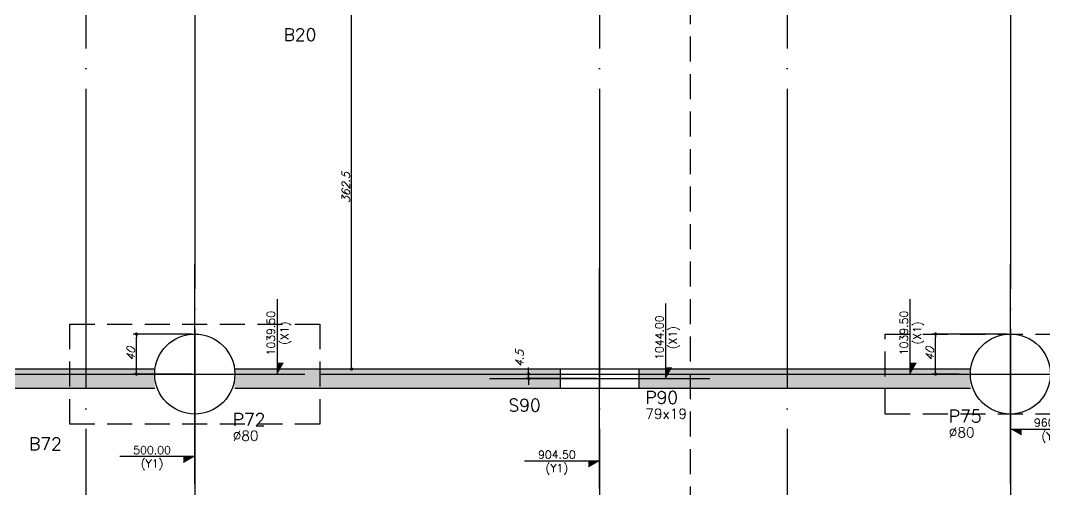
# Model space of a CAD drawing. Header units: millimetres. Extents: x -4281 to 5364, y -2128 to 2372.
# Drawn here: x -384 to 640, y -600 to -131 of the extents above; entities that cross this region are included whole.
import ezdxf
from ezdxf.enums import TextEntityAlignment as Align

# ---------------------------------------------------------------- set-up
doc = ezdxf.new("R2010")
doc.units = ezdxf.units.MM
doc.header["$LTSCALE"] = 50
doc.linetypes.add('DASHED', pattern=[0.75, 0.5, -0.25])
doc.linetypes.add('EIXO', pattern=[6.8, 6, -0.4, 0, -0.4])
for name, color, linetype in [('F-ATRIBUTO', 6, 'Continuous'), ('F-BLOCOS-NOME', 3, 'Continuous'), ('F-COTAS', 106, 'Continuous'), ('F-COTAS-ACUMU-1', 94, 'Continuous'), ('F-COTAS-ACUMU-2', 11, 'Continuous'), ('F-EIXO', 12, 'EIXO'), ('F-EIXOS-DET', 1, 'Continuous'), ('F-EST-COTA', 1, 'Continuous'), ('F-ESTACAS-BARRETE', 2, 'Continuous'), ('F-PILARES-DIM', 172, 'Continuous'), ('F-PILARES-N', 170, 'Continuous'), ('F-PILARES-NOME', 170, 'Continuous'), ('F-SOLIDO-EST', 252, 'Continuous'), ('F-TEXTO', 6, 'Continuous'), ('F-VIGAS', 3, 'Continuous')]:
    doc.layers.add(name, color=color, linetype=linetype)
doc.styles.add('COTA', font='SIMPLEX.SHX')
doc.styles.add('CP-TEXT-INCL', font='romans.shx', dxfattribs={"oblique": 20})
doc.styles.add('MCP', font='romans.shx')
doc.styles.add('ROMANS', font='romans.shx')
doc.dimstyles.new('CP-COTAS-50', dxfattribs={"dimscale": 0.64, "dimtxt": 12.5, "dimasz": 5, "dimexe": 5, "dimexo": 5, "dimgap": 2.5, "dimtad": 1, "dimdec": 1, "dimdsep": 46, "dimtxsty": 'CP-TEXT-INCL', "dimblk1": 'DOT', "dimblk2": 'DOT', "dimsah": 1, "dimcen": 9, "dimclrd": 256, "dimclre": 256, "dimclrt": 256, "dimadec": 0, "dimazin": 0, "dimtfac": 1, "dimtdec": 1, "dimtmove": 2, "dimatfit": 3, "dimldrblk": 'DOT', "dimfxl": 0, "dimtolj": 1, "dimarcsym": 0})

# ---------------------------------------------------------------- blocks, each defined once
blk = doc.blocks.new('*U4')
at = {"layer": 'F-EIXO'}
blk.add_line((0, 0), (7285, 0), dxfattribs=at)
at = {"layer": 'F-TEXTO', "style": 'ROMANS'}
blk.add_attdef('EIXO', text='', height=17.5, dxfattribs=at).set_placement((-28.2072, 0), align=Align.MIDDLE_CENTER)
blk = doc.blocks.new('*U13')
at = {"layer": 'F-EIXO'}
blk.add_line((0, 0), (0, -2825), dxfattribs=at)
at = {"layer": 'F-TEXTO', "style": 'ROMANS'}
blk.add_attdef('EIXO', text='', height=17.5, rotation=360, dxfattribs=at).set_placement((0, 28.2072), align=Align.MIDDLE_CENTER)
blk = doc.blocks.new('*U10')
at = {"layer": 'F-EIXO'}
blk.add_line((0, 0), (0, -2925), dxfattribs=at)
at = {"layer": 'F-TEXTO', "style": 'ROMANS'}
blk.add_attdef('EIXO', text='', height=17.5, rotation=360, dxfattribs=at).set_placement((0, 28.2072), align=Align.MIDDLE_CENTER)
blk = doc.blocks.new('*U15')
at = {"layer": 'F-EIXO', "linetype": 'DASHED'}
blk.add_line((0, 0), (0, -3397.3), dxfattribs=at)
at = {"layer": 'F-TEXTO', "color": 2, "style": 'MCP'}
for tag, p in [('EIXO_S1', (-74.8, -97.6)), ('EIXO_S2', (167, -97.6))]:
    blk.add_attdef(tag, p, '', height=10, rotation=360, dxfattribs=at)
blk = doc.blocks.new('*U46')
at = {"color": 0}
for p, q in [((11.65, -20.79), (11.65, -19.29)), ((10, -22.44), (8.5, -22.44))]:
    blk.add_line(p, q, dxfattribs=at)
for points in [[(11.65, -20.79), (11.65, -20.563), (11.78, -20.563), (11.65, -20.563)], [(10, -22.44), (9.773, -22.44), (9.773, -22.57), (9.773, -22.44)]]:
    blk.add_solid(points, dxfattribs=at)
at = {"layer": 'F-EIXOS-DET'}
for p, q in [((10, -22.99), (10, -18.59)), ((7.8, -20.79), (12.2, -20.79))]:
    blk.add_line(p, q, dxfattribs=at)
at = {"layer": 'F-ATRIBUTO', "style": 'CP-TEXT-INCL', "oblique": 20, "flags": 1}
blk.add_attdef('VALORCE', (10.664, -20.961), '', height=0.05, dxfattribs=at)
at = {"layer": 'F-EST-COTA', "color": 2, "style": 'COTA'}
blk.add_attdef('COTAX_CE-2', text='', height=0.16, rotation=90, dxfattribs=at).set_placement((11.65, -19.973), align=Align.BOTTOM_CENTER)
blk.add_attdef('NOME_EIXO_X', text='', height=0.16, rotation=90, dxfattribs=at).set_placement((11.71, -19.973), align=Align.TOP_CENTER)
at = {"layer": 'F-EST-COTA', "color": 2, "style": 'COTA', "flags": 1}
for tag, p in [('COTA_X', (10.168, -20.237)), ('COTA_Y', (10.181, -20.536))]:
    blk.add_attdef(tag, p, '', height=0.2, dxfattribs=at)
at = {"layer": 'F-EST-COTA', "color": 2, "style": 'COTA'}
blk.add_attdef('COTAY_CE-2', text='', height=0.16, dxfattribs=at).set_placement((9.146, -22.44), align=Align.BOTTOM_CENTER)
blk.add_attdef('NOME_EIXO_Y', text='', height=0.16, dxfattribs=at).set_placement((9.146, -22.5), align=Align.TOP_CENTER)
blk = doc.blocks.new('*U52')
at = {"color": 0}
for p, q in [((19.413, -20.88), (19.413, -19.38)), ((18.09, -22.53), (16.59, -22.53))]:
    blk.add_line(p, q, dxfattribs=at)
for points in [[(19.413, -20.88), (19.413, -20.653), (19.543, -20.653), (19.413, -20.653)], [(18.09, -22.53), (17.863, -22.53), (17.863, -22.66), (17.863, -22.53)]]:
    blk.add_solid(points, dxfattribs=at)
at = {"layer": 'F-EIXOS-DET'}
for p, q in [((18.09, -23.08), (18.09, -18.68)), ((15.89, -20.88), (20.29, -20.88))]:
    blk.add_line(p, q, dxfattribs=at)
at = {"layer": 'F-ATRIBUTO', "style": 'CP-TEXT-INCL', "oblique": 20, "flags": 1}
blk.add_attdef('VALORCE', (18.754, -21.051), '', height=0.05, dxfattribs=at)
at = {"layer": 'F-EST-COTA', "color": 2, "style": 'COTA'}
blk.add_attdef('COTAX_CE-2', text='', height=0.16, rotation=90, dxfattribs=at).set_placement((19.413, -20.063), align=Align.BOTTOM_CENTER)
blk.add_attdef('NOME_EIXO_X', text='', height=0.16, rotation=90, dxfattribs=at).set_placement((19.473, -20.063), align=Align.TOP_CENTER)
at = {"layer": 'F-EST-COTA', "color": 2, "style": 'COTA', "flags": 1}
for tag, p in [('COTA_X', (18.258, -20.327)), ('COTA_Y', (18.271, -20.626))]:
    blk.add_attdef(tag, p, '', height=0.2, dxfattribs=at)
at = {"layer": 'F-EST-COTA', "color": 2, "style": 'COTA'}
blk.add_attdef('COTAY_CE-2', text='', height=0.16, dxfattribs=at).set_placement((17.236, -22.53), align=Align.BOTTOM_CENTER)
blk.add_attdef('NOME_EIXO_Y', text='', height=0.16, dxfattribs=at).set_placement((17.236, -22.59), align=Align.TOP_CENTER)
blk = doc.blocks.new('*U57')
at = {"color": 0}
for p, q in [((-21.2, -20.79), (-21.2, -19.29)), ((-19.2, -21.89), (-17.7, -21.89))]:
    blk.add_line(p, q, dxfattribs=at)
for points in [[(-21.2, -20.79), (-21.2, -20.563), (-21.07, -20.563), (-21.2, -20.563)], [(-19.2, -21.89), (-18.973, -21.89), (-18.973, -22.02), (-18.973, -21.89)]]:
    blk.add_solid(points, dxfattribs=at)
at = {"layer": 'F-EIXOS-DET'}
for p, q in [((-19.2, -22.99), (-19.2, -18.59)), ((-21.4, -20.79), (-17, -20.79))]:
    blk.add_line(p, q, dxfattribs=at)
at = {"layer": 'F-ATRIBUTO', "style": 'CP-TEXT-INCL', "oblique": 20, "flags": 1}
blk.add_attdef('ENCONTRO_EIXO', (-19.2, -20.79), '', height=0.05, dxfattribs=at)
blk.add_attdef('VALORMI', text='', height=0.05, dxfattribs=at).set_placement((-18.671, -20.927), align=Align.MIDDLE_CENTER)
at = {"layer": 'F-EST-COTA', "color": 2, "style": 'COTA', "flags": 1}
for tag, p in [('COTA_X', (-9.763, 0.589)), ('COTA_Y', (-9.785, 0.245))]:
    blk.add_attdef(tag, p, '', height=0.2, dxfattribs=at)
at = {"layer": 'F-EST-COTA', "color": 2, "style": 'COTA'}
blk.add_attdef('COTAX_CE-2', text='', height=0.16, rotation=90, dxfattribs=at).set_placement((-21.2, -19.969), align=Align.BOTTOM_CENTER)
blk.add_attdef('NOME_EIXO_X', text='', height=0.16, rotation=90, dxfattribs=at).set_placement((-21.14, -19.969), align=Align.TOP_CENTER)
blk.add_attdef('COTAY_CE-2', text='', height=0.16, dxfattribs=at).set_placement((-18.352, -21.89), align=Align.BOTTOM_CENTER)
blk.add_attdef('NOME_EIXO_Y', text='', height=0.16, dxfattribs=at).set_placement((-18.352, -21.95), align=Align.TOP_CENTER)
blk = doc.blocks.new('_DOT')
at = {"color": 0, "linetype": 'ByBlock'}
blk.add_line((-0.5, 0), (-1, 0), dxfattribs=at)
at = {"color": 0, "linetype": 'ByBlock', "const_width": 0.5}
blk.add_lwpolyline([(-0.25, 0, 1), (0.25, 0, 1)], format="xyb", close=True, dxfattribs=at)
blk = doc.blocks.new('*D80')
at = {"layer": 'DEFPOINTS', "color": 0, "transparency": 16777216}
for p in [(530.7, -444.5), (605.5, -444.5), (557.4, -484.5)]:
    blk.add_point(p, dxfattribs=at)
at = {"layer": 'F-COTAS', "lineweight": -2, "transparency": 16777216}
for p, q in [((602.3, -444.5), (527.5, -444.5)), ((530.7, -481.3), (530.7, -447.7)), ((554.2, -484.5), (527.5, -484.5))]:
    blk.add_line(p, q, dxfattribs=at)
at = {"layer": 'F-COTAS', "lineweight": -2, "transparency": 16777216, "xscale": 3.2, "yscale": 3.2, "zscale": 3.2}
for p, rotation in [((530.7, -444.5), 90), ((530.7, -484.5), 270)]:
    blk.add_blockref('_DOT', p, dxfattribs=dict(at, rotation=rotation))
at = {"layer": 'F-COTAS', "transparency": 16777216, "insert": (525.1, -464.5), "char_height": 8, "attachment_point": 5, "rotation": 90, "style": 'CP-TEXT-INCL'}
blk.add_mtext('\\A1;40', dxfattribs=at)
blk = doc.blocks.new('*D184')
at = {"layer": 'DEFPOINTS', "color": 0, "transparency": 16777216}
for p in [(124.1, -484.5), (124.1, -484.5), (195, -489)]:
    blk.add_point(p, dxfattribs=at)
at = {"layer": 'F-COTAS', "lineweight": -2, "transparency": 16777216}
for p, q in [((124.1, -481.3), (124.1, -478.1)), ((191.8, -489), (120.9, -489)), ((124.1, -489), (124.1, -484.5)), ((124.1, -492.2), (124.1, -495.4))]:
    blk.add_line(p, q, dxfattribs=at)
at = {"layer": 'F-COTAS', "lineweight": -2, "transparency": 16777216, "xscale": 3.2, "yscale": 3.2, "zscale": 3.2}
for p, rotation in [((124.1, -484.5), 270), ((124.1, -489), 90)]:
    blk.add_blockref('_DOT', p, dxfattribs=dict(at, rotation=rotation))
at = {"layer": 'F-COTAS', "transparency": 16777216, "insert": (115, -469.1), "char_height": 8, "attachment_point": 5, "rotation": 90, "style": 'CP-TEXT-INCL'}
blk.add_mtext('\\A1;4.5', dxfattribs=at)
blk = doc.blocks.new('*D185')
at = {"layer": 'DEFPOINTS', "color": 0, "transparency": 16777216}
for p in [(-267.8, -444.5), (-209.5, -444.5), (-209.5, -484.5)]:
    blk.add_point(p, dxfattribs=at)
at = {"layer": 'F-COTAS', "lineweight": -2, "transparency": 16777216}
for p, q in [((-212.7, -444.5), (-271, -444.5)), ((-267.8, -481.3), (-267.8, -447.7)), ((-212.7, -484.5), (-271, -484.5))]:
    blk.add_line(p, q, dxfattribs=at)
at = {"layer": 'F-COTAS', "lineweight": -2, "transparency": 16777216, "xscale": 3.2, "yscale": 3.2, "zscale": 3.2}
for p, rotation in [((-267.8, -444.5), 90), ((-267.8, -484.5), 270)]:
    blk.add_blockref('_DOT', p, dxfattribs=dict(at, rotation=rotation))
at = {"layer": 'F-COTAS', "transparency": 16777216, "insert": (-273.4, -464.5), "char_height": 8, "attachment_point": 5, "rotation": 90, "style": 'CP-TEXT-INCL'}
blk.add_mtext('\\A1;40', dxfattribs=at)
blk = doc.blocks.new('A$C738E28E5')
at = {"layer": 'F-SOLIDO-EST'}
h = blk.add_hatch(color=256, dxfattribs=at)
h.dxf.hatch_style = 1
h.paths.add_polyline_path([(-249.5, -479.5), (-790, -479.5), (-790, -498.5), (-249.5, -498.5)])
h = blk.add_hatch(color=256, dxfattribs=at)
h.dxf.hatch_style = 1
h.paths.add_polyline_path([(155.5, -479.5), (-169.5, -479.5), (-169.5, -498.5), (155.5, -498.5)])
h = blk.add_hatch(color=256, dxfattribs=at)
h.dxf.hatch_style = 1
h.paths.add_polyline_path([(565.5, -479.5), (234.5, -479.5), (234.5, -498.5), (565.5, -498.5)])
blk = doc.blocks.new('A$C3CB31523')
at = {"layer": 'F-VIGAS'}
for points in [[(-249.5, 4520.5), (-790, 4520.5)], [(155.5, 4520.5), (-169.5, 4520.5)], [(565.5, 4520.5), (234.5, 4520.5)], [(-790, 4501.5), (-249.5, 4501.5)], [(-169.5, 4501.5), (155.5, 4501.5)], [(234.5, 4501.5), (565.5, 4501.5)]]:
    blk.add_lwpolyline(points, dxfattribs=at)
at = {"layer": 'F-SOLIDO-EST'}
blk.add_blockref('A$C738E28E5', (0, 5000), dxfattribs=at)
blk = doc.blocks.new('*D256')
at = {"layer": 'DEFPOINTS', "color": 0, "transparency": 16777216}
for p in [(760.5, -479.5), (0, -484.5), (795.7, -484.5)]:
    blk.add_point(p, dxfattribs=at)
at = {"layer": 'F-COTAS', "lineweight": -2, "transparency": 16777216}
for p, q in [((763.7, -479.5), (798.9, -479.5)), ((795.7, -476.3), (795.7, -473.1)), ((795.7, -479.5), (795.7, -484.5)), ((3.2, -484.5), (798.9, -484.5)), ((795.7, -487.7), (795.7, -490.9))]:
    blk.add_line(p, q, dxfattribs=at)
at = {"layer": 'F-COTAS', "lineweight": -2, "transparency": 16777216, "xscale": 3.2, "yscale": 3.2, "zscale": 3.2}
for p, rotation in [((795.7, -479.5), 270), ((795.7, -484.5), 90)]:
    blk.add_blockref('_DOT', p, dxfattribs=dict(at, rotation=rotation))
at = {"layer": 'F-COTAS', "transparency": 16777216, "insert": (811.4, -474.9), "char_height": 8, "attachment_point": 5, "rotation": 90, "style": 'CP-TEXT-INCL'}
blk.add_mtext('\\A1;5', dxfattribs=at)
blk = doc.blocks.new('*D563')
at = {"layer": 'DEFPOINTS', "color": 0, "linetype": 'Continuous', "transparency": 16777216}
for p in [(-52.9, -117), (-47.3, -117), (-47.3, -479.5)]:
    blk.add_point(p, dxfattribs=at)
at = {"layer": 'F-COTAS', "linetype": 'Continuous', "lineweight": -2, "transparency": 16777216}
for p, q in [((-50.5, -117), (-56.1, -117)), ((-52.9, -476.3), (-52.9, -120.2)), ((-50.5, -479.5), (-56.1, -479.5))]:
    blk.add_line(p, q, dxfattribs=at)
at = {"layer": 'F-COTAS', "linetype": 'Continuous', "lineweight": -2, "transparency": 16777216, "xscale": 3.2, "yscale": 3.2, "zscale": 3.2}
for p, rotation in [((-52.9, -117), 90), ((-52.9, -479.5), 270)]:
    blk.add_blockref('_DOT', p, dxfattribs=dict(at, rotation=rotation))
at = {"layer": 'F-COTAS', "linetype": 'Continuous', "transparency": 16777216, "insert": (-58.5, -298.3), "char_height": 8, "attachment_point": 5, "rotation": 90, "style": 'CP-TEXT-INCL'}
blk.add_mtext('\\A1;362.5', dxfattribs=at)

msp = doc.modelspace()

# ---------------------------------------------------------------- linework, layer by layer
at = {"layer": 'F-ESTACAS-BARRETE', "linetype": 'DASHED'}
for points in [[(-334.5, -434.5), (-84.5, -434.5), (-84.5, -534.5), (-334.5, -534.5)], [(480.5, -444.5), (730.5, -444.5), (730.5, -524.5), (480.5, -524.5)]]:
    msp.add_lwpolyline(points, close=True, dxfattribs=at)
at = {"layer": 'F-PILARES-N'}
msp.add_lwpolyline([(155.5, -498.5), (234.5, -498.5), (234.5, -479.5), (155.5, -479.5), (155.5, -498.5)], dxfattribs=at)
at = {"layer": 'F-PILARES-N', "linetype": 'Continuous'}
for centre in [(-209.5, -484.5), (605.5, -484.5)]:
    msp.add_circle(centre, 40, dxfattribs=at)

# ---------------------------------------------------------------- block references
at = {"layer": 'F-COTAS-ACUMU-1', "xscale": 50, "yscale": 50, "zscale": 50}
for name, values in [('*U46', {'COTAY_CE-2': '500.00', 'COTAX_CE-2': '1039.50', 'NOME_EIXO_Y': '(Y1)', 'NOME_EIXO_X': '(X1)'}), ('*U52', {'COTAY_CE-2': '904.50', 'COTAX_CE-2': '1044.00', 'NOME_EIXO_Y': '(Y1)', 'NOME_EIXO_X': '(X1)'})]:
    msp.add_blockref(name, (-709.5, 555), dxfattribs=at).add_auto_attribs(values)
at = {"layer": 'F-COTAS-ACUMU-2', "xscale": 50, "yscale": 50, "zscale": 50}
msp.add_blockref('*U57', (1565.5, 555), dxfattribs=at).add_auto_attribs({'NOME_EIXO_X': '(X1)', 'NOME_EIXO_Y': '(Y2)', 'COTAY_CE-2': '960.00', 'COTAX_CE-2': '1039.50'})
at = {"layer": 'F-EIXO'}
msp.add_blockref('*U15', (285.5, 2065.46), dxfattribs=at)
at = {"layer": 'F-EIXO', "linetype": 'Continuous'}
for name, p in [('*U10', (-209.5, 1941.36)), ('*U10', (605.5, 1941.36)), ('*U13', (-318.5, 1841.36)), ('*U13', (195, 1841.36)), ('*U13', (382.5, 1841.36)), ('*U4', (-3824.8, -484.5))]:
    msp.add_blockref(name, p, dxfattribs=at)
at = {"layer": 'F-VIGAS', "linetype": 'Continuous'}
msp.add_blockref('A$C3CB31523', (0, -5000), dxfattribs=at)

# ---------------------------------------------------------------- texts
at = {"layer": 'F-BLOCOS-NOME', "linetype": 'Continuous', "style": 'MCP'}
for s, p in [('B20', (-120.78, -151.4)), ('S90', (104.02, -521.92)), ('B72', (-375.11, -560.54))]:
    msp.add_text(s, height=12.5, dxfattribs=at).set_placement(p)
at = {"layer": 'F-PILARES-DIM', "linetype": 'Continuous', "style": 'MCP'}
for s, p in [('79x19', (240.75, -529.12)), ('%%c80', (-171.59, -551.16)), ('%%c80', (543.97, -547.82))]:
    msp.add_text(s, height=10, dxfattribs=at).set_placement(p)
at = {"layer": 'F-PILARES-NOME', "linetype": 'Continuous', "style": 'MCP'}
for s, p in [('P90', (240.75, -514.12)), ('P75', (543.97, -532.82)), ('P72', (-171.59, -536.16))]:
    msp.add_text(s, height=12.5, dxfattribs=at).set_placement(p)

# ---------------------------------------------------------------- dimensions: what is measured, and where the dimension line sits
at = {"layer": 'F-COTAS', "linetype": 'Continuous'}
dim = msp.add_linear_dim(base=(-52.89, -117), p1=(-47.3, -479.5), p2=(-47.3, -117), angle=90, dimstyle='CP-COTAS-50', dxfattribs=at)
dim.commit()
dim.dimension.update_dxf_attribs({"geometry": '*D563', "text_midpoint": (-58.49, -298.25)})
at = {"layer": 'F-COTAS'}
for base, p1, p2, picture, middle in [((-267.79, -444.5), (-209.5, -484.5), (-209.5, -444.5), '*D185', (-273.39, -464.5)), ((530.69, -444.5), (557.4, -484.5), (605.5, -444.5), '*D80', (525.09, -464.5))]:
    dim = msp.add_linear_dim(base=base, p1=p1, p2=p2, angle=90, dimstyle='CP-COTAS-50', dxfattribs=at)
    dim.commit()
    dim.dimension.update_dxf_attribs({"geometry": picture, "text_midpoint": middle})
dim = msp.add_linear_dim(base=(124.14, -484.5), p1=(195, -489), p2=(124.14, -484.5), angle=90, dimstyle='CP-COTAS-50', dxfattribs=at)
dim.commit()
dim.dimension.update_dxf_attribs({"geometry": '*D184', "text_midpoint": (114.96, -469.14), "dimtype": 160})
dim = msp.add_linear_dim(base=(795.69, -484.5), p1=(760.5, -479.5), p2=(0, -484.5), angle=90, dimstyle='CP-COTAS-50', override={"dimfxl": 10}, dxfattribs=at)
dim.commit()
dim.dimension.update_dxf_attribs({"geometry": '*D256', "text_midpoint": (811.42, -474.95), "dimtype": 160})

doc.saveas('drawing.dxf')
